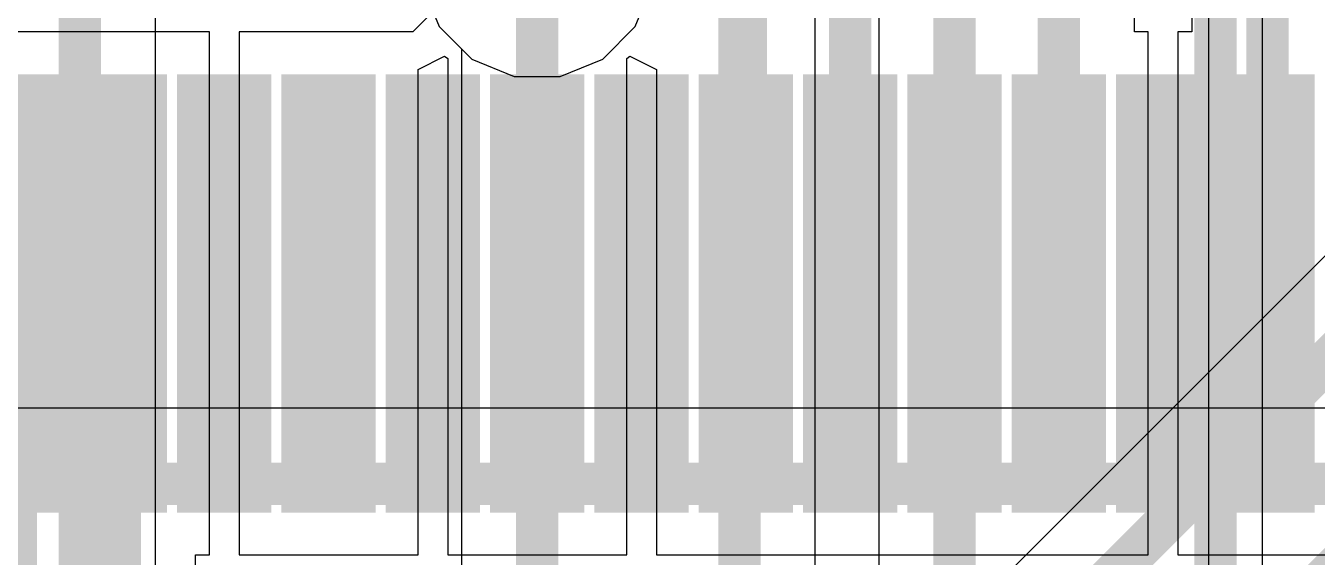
# Model space of a CAD drawing. Header units: inches. Extents: x 0 to 208, y 0 to 213.
# Drawn here: x 2.0308 to 2.2745, y 2.7918 to 2.8921 of the extents above; entities that cross this region are included whole.
import ezdxf

# ---------------------------------------------------------------- set-up
doc = ezdxf.new("R2010")
doc.units = ezdxf.units.IN
doc.header["$MEASUREMENT"] = 0
for name, color, linetype in [('Bottom Layer', 5, 'Continuous'), ('L2_GND1', 16, 'Continuous'), ('L3_SIG1', 76, 'Continuous'), ('L4_PWR', 90, 'Continuous'), ('L5_GND2', 156, 'Continuous'), ('L6_SIG2', 130, 'Continuous'), ('L7_GND3', 216, 'Continuous'), ('Top Layer', 1, 'Continuous'), ('Top Paste', 8, 'Continuous'), ('Top Solder', 216, 'Continuous')]:
    doc.layers.add(name, color=color, linetype=linetype)

# ---------------------------------------------------------------- blocks, each defined once
blk = doc.blocks.new('AS0B826_S78B_7H_8')
at = {"layer": 'Top Layer'}
for points in [[(-0.89271285, 0.7531876), (-0.87893335, 0.7531876), (-0.87893335, 0.6744476), (-0.89271285, 0.6744476)], [(-0.87303285, 0.7531876), (-0.85925335, 0.7531876), (-0.85925335, 0.6744476), (-0.87303285, 0.6744476)], [(-0.85335285, 0.7531876), (-0.83957335, 0.7531876), (-0.83957335, 0.6744476), (-0.85335285, 0.6744476)], [(-0.83366285, 0.7531876), (-0.81988335, 0.7531876), (-0.81988335, 0.6744476), (-0.83366285, 0.6744476)], [(-0.81398285, 0.7531876), (-0.80020335, 0.7531876), (-0.80020335, 0.6744476), (-0.81398285, 0.6744476)], [(-0.79429285, 0.7531876), (-0.78051335, 0.7531876), (-0.78051335, 0.6744476), (-0.79429285, 0.6744476)], [(-0.77460285, 0.7531876), (-0.76082335, 0.7531876), (-0.76082335, 0.6744476), (-0.77460285, 0.6744476)], [(-0.75492285, 0.7531876), (-0.74114335, 0.7531876), (-0.74114335, 0.6744476), (-0.75492285, 0.6744476)], [(-0.73523285, 0.7531876), (-0.72145335, 0.7531876), (-0.72145335, 0.6744476), (-0.73523285, 0.6744476)], [(-0.71555285, 0.7531876), (-0.70177335, 0.7531876), (-0.70177335, 0.6744476), (-0.71555285, 0.6744476)], [(-0.69586285, 0.7531876), (-0.68208335, 0.7531876), (-0.68208335, 0.6744476), (-0.69586285, 0.6744476)], [(-0.67618285, 0.7531876), (-0.66240335, 0.7531876), (-0.66240335, 0.6744476), (-0.67618285, 0.6744476)], [(-0.65650285, 0.7531876), (-0.64272335, 0.7531876), (-0.64272335, 0.6744476), (-0.65650285, 0.6744476)]]:
    blk.add_hatch(color=1, dxfattribs=at).paths.add_polyline_path(points)
at = {"layer": 'Top Paste'}
for points in [[(-0.89271285, 0.7531876), (-0.87893335, 0.7531876), (-0.87893335, 0.6744476), (-0.89271285, 0.6744476)], [(-0.87303285, 0.7531876), (-0.85925335, 0.7531876), (-0.85925335, 0.6744476), (-0.87303285, 0.6744476)], [(-0.85335285, 0.7531876), (-0.83957335, 0.7531876), (-0.83957335, 0.6744476), (-0.85335285, 0.6744476)], [(-0.83366285, 0.7531876), (-0.81988335, 0.7531876), (-0.81988335, 0.6744476), (-0.83366285, 0.6744476)], [(-0.81398285, 0.7531876), (-0.80020335, 0.7531876), (-0.80020335, 0.6744476), (-0.81398285, 0.6744476)], [(-0.79429285, 0.7531876), (-0.78051335, 0.7531876), (-0.78051335, 0.6744476), (-0.79429285, 0.6744476)], [(-0.77460285, 0.7531876), (-0.76082335, 0.7531876), (-0.76082335, 0.6744476), (-0.77460285, 0.6744476)], [(-0.75492285, 0.7531876), (-0.74114335, 0.7531876), (-0.74114335, 0.6744476), (-0.75492285, 0.6744476)], [(-0.73523285, 0.7531876), (-0.72145335, 0.7531876), (-0.72145335, 0.6744476), (-0.73523285, 0.6744476)], [(-0.71555285, 0.7531876), (-0.70177335, 0.7531876), (-0.70177335, 0.6744476), (-0.71555285, 0.6744476)], [(-0.69586285, 0.7531876), (-0.68208335, 0.7531876), (-0.68208335, 0.6744476), (-0.69586285, 0.6744476)], [(-0.67618285, 0.7531876), (-0.66240335, 0.7531876), (-0.66240335, 0.6744476), (-0.67618285, 0.6744476)], [(-0.65650285, 0.7531876), (-0.64272335, 0.7531876), (-0.64272335, 0.6744476), (-0.65650285, 0.6744476)]]:
    blk.add_hatch(color=8, dxfattribs=at).paths.add_polyline_path(points)
at = {"layer": 'Top Solder'}
for points in [[(-0.89471285, 0.7551876), (-0.87693335, 0.7551876), (-0.87693335, 0.6724476), (-0.89471285, 0.6724476)], [(-0.87503285, 0.7551876), (-0.85725335, 0.7551876), (-0.85725335, 0.6724476), (-0.87503285, 0.6724476)], [(-0.85535285, 0.7551876), (-0.83757335, 0.7551876), (-0.83757335, 0.6724476), (-0.85535285, 0.6724476)], [(-0.83566285, 0.7551876), (-0.81788335, 0.7551876), (-0.81788335, 0.6724476), (-0.83566285, 0.6724476)], [(-0.81598285, 0.7551876), (-0.79820335, 0.7551876), (-0.79820335, 0.6724476), (-0.81598285, 0.6724476)], [(-0.79629285, 0.7551876), (-0.77851335, 0.7551876), (-0.77851335, 0.6724476), (-0.79629285, 0.6724476)], [(-0.77660285, 0.7551876), (-0.75882335, 0.7551876), (-0.75882335, 0.6724476), (-0.77660285, 0.6724476)], [(-0.75692285, 0.7551876), (-0.73914335, 0.7551876), (-0.73914335, 0.6724476), (-0.75692285, 0.6724476)], [(-0.73723285, 0.7551876), (-0.71945335, 0.7551876), (-0.71945335, 0.6724476), (-0.73723285, 0.6724476)], [(-0.71755285, 0.7551876), (-0.69977335, 0.7551876), (-0.69977335, 0.6724476), (-0.71755285, 0.6724476)], [(-0.69786285, 0.7551876), (-0.68008335, 0.7551876), (-0.68008335, 0.6724476), (-0.69786285, 0.6724476)], [(-0.67818285, 0.7551876), (-0.66040335, 0.7551876), (-0.66040335, 0.6724476), (-0.67818285, 0.6724476)], [(-0.65850285, 0.7551876), (-0.64072335, 0.7551876), (-0.64072335, 0.6724476), (-0.65850285, 0.6724476)]]:
    blk.add_hatch(color=216, dxfattribs=at).paths.add_polyline_path(points)

msp = doc.modelspace()

# ---------------------------------------------------------------- linework, layer by layer
at = {"layer": 'Bottom Layer'}
for p, q in [((2.1918015, 2.9163361), (2.1918015, 2.7629162)), ((2.1797861, 2.7629162), (2.1797861, 2.9142057)), ((2.1055229, 2.8999737), (2.1088434, 2.8919573)), ((2.1088434, 2.8919573), (2.1130596, 2.8877411)), ((2.1130596, 2.8877411), (2.1130596, 2.7631121))]:
    msp.add_line(p, q, dxfattribs=at)
for points in [[(2.2553318, 2.7374722, 0.008, 0.008, 0), (2.2553318, 2.9265883, 0.008, 0.008, 0)], [(2.2060758, 2.7441362, 0.008, 0.008, 0), (2.2060758, 2.9163366, 0.008, 0.008, 0)], [(2.1655118, 2.7439162, 0.008, 0.008, 0), (2.1655118, 2.9142062, 0.008, 0.008, 0)], [(2.1273339, 2.7463023, 0.008, 0.008, 0), (2.1273339, 2.9043122, 0.008, 0.008, 0)]]:
    msp.add_lwpolyline(points, format="xyseb", dxfattribs=at)
at = {"layer": 'L2_GND1'}
for p, q in [((2.1055229, 2.8999737), (2.1088434, 2.8919573)), ((2.1458244, 2.8919573), (2.1491449, 2.8999737)), ((2.1088434, 2.8919573), (2.114979, 2.8858217)), ((2.1396888, 2.8858217), (2.1458244, 2.8919573)), ((2.114979, 2.8858217), (2.1229954, 2.8825012)), ((2.1316724, 2.8825012), (2.1396888, 2.8858217)), ((2.1229954, 2.8825012), (2.1316724, 2.8825012))]:
    msp.add_line(p, q, dxfattribs=at)
at = {"layer": 'L3_SIG1'}
for p, q in [((2.1055229, 2.8999737), (2.1088434, 2.8919573)), ((2.1458244, 2.8919573), (2.1491449, 2.8999737)), ((2.1088434, 2.8919573), (2.114979, 2.8858217)), ((2.1396888, 2.8858217), (2.1458244, 2.8919573)), ((2.114979, 2.8858217), (2.1229954, 2.8825012)), ((2.1316724, 2.8825012), (2.1396888, 2.8858217)), ((2.1229954, 2.8825012), (2.1316724, 2.8825012)), ((2.3386536, 2.8198955), (1.840547, 2.8198955))]:
    msp.add_line(p, q, dxfattribs=at)
msp.add_lwpolyline([(0.6567348, 2.8056212, 0.008, 0.008, 0), (2.3445663, 2.8056212, 0.008, 0.008, 0)], format="xyseb", dxfattribs=at)
at = {"layer": 'L4_PWR'}
for p, q in [((2.254, 2.9294067), (2.254, 2.514813)), ((2.2641959, 2.514813), (2.2641959, 2.9294067)), ((2.1055229, 2.8999737), (2.1088434, 2.8919573)), ((2.1458244, 2.8919573), (2.1491449, 2.8999737)), ((2.1088434, 2.8919573), (2.114979, 2.8858217)), ((2.1396888, 2.8858217), (2.1458244, 2.8919573)), ((2.114979, 2.8858217), (2.1229954, 2.8825012)), ((2.1316724, 2.8825012), (2.1396888, 2.8858217)), ((2.1229954, 2.8825012), (2.1316724, 2.8825012))]:
    msp.add_line(p, q, dxfattribs=at)
at = {"layer": 'L5_GND2'}
for p, q in [((2.1055229, 2.8999737), (2.1088434, 2.8919573)), ((2.1458244, 2.8919573), (2.1491449, 2.8999737)), ((2.1088434, 2.8919573), (2.114979, 2.8858217)), ((2.1396888, 2.8858217), (2.1458244, 2.8919573)), ((2.114979, 2.8858217), (2.1229954, 2.8825012)), ((2.1316724, 2.8825012), (2.1396888, 2.8858217)), ((2.1229954, 2.8825012), (2.1316724, 2.8825012))]:
    msp.add_line(p, q, dxfattribs=at)
at = {"layer": 'L6_SIG2'}
for p, q in [((2.0552743, 2.6853758), (2.0552743, 2.9102917)), ((2.1055229, 2.8999737), (2.1088434, 2.8919573)), ((2.1458244, 2.8919573), (2.1491449, 2.8999737)), ((2.1088434, 2.8919573), (2.114979, 2.8858217)), ((2.1396888, 2.8858217), (2.1458244, 2.8919573)), ((2.114979, 2.8858217), (2.1229954, 2.8825012)), ((2.1316724, 2.8825012), (2.1396888, 2.8858217)), ((2.1229954, 2.8825012), (2.1316724, 2.8825012)), ((2.3064832, 2.8791385), (2.1265718, 2.6992272))]:
    msp.add_line(p, q, dxfattribs=at)
for points in [[(2.041, 2.6794631, 0.008, 0.008, 0), (2.041, 2.9162044, 0.008, 0.008, 0)], [(2.1249478, 2.6774162, 0.008, 0.008, 0), (2.3185316, 2.871, 0.008, 0.008, 0)], [(2.1655118, 2.6774162, 0.008, 0.008, 0), (2.3190956, 2.831, 0.008, 0.008, 0)]]:
    msp.add_lwpolyline(points, format="xyseb", dxfattribs=at)
at = {"layer": 'L7_GND3'}
for p, q in [((2.1055229, 2.8999737), (2.1088434, 2.8919573)), ((2.1458244, 2.8919573), (2.1491449, 2.8999737)), ((2.1088434, 2.8919573), (2.114979, 2.8858217)), ((2.1396888, 2.8858217), (2.1458244, 2.8919573)), ((2.114979, 2.8858217), (2.1229954, 2.8825012)), ((2.1316724, 2.8825012), (2.1396888, 2.8858217)), ((2.1229954, 2.8825012), (2.1316724, 2.8825012))]:
    msp.add_line(p, q, dxfattribs=at)
at = {"layer": 'Top Layer'}
for p, q in [((2.2400401, 2.8909431), (2.2400401, 2.9298759)), ((2.2508515, 2.9178577), (2.2508515, 2.8909431)), ((2.1076764, 2.8947748), (2.1038514, 2.8909433)), ((2.0654855, 2.8909431), (1.9726561, 2.8909431)), ((2.0654855, 2.7922031), (2.0654855, 2.8909431)), ((2.1004896, 2.8909431), (2.0710761, 2.8909431)), ((2.0710761, 2.8909431), (2.0710761, 2.7922031)), ((2.1038514, 2.8909433), (2.1004896, 2.8909431)), ((2.2426555, 2.8909431), (2.2400401, 2.8909431)), ((2.2426555, 2.7922031), (2.2426555, 2.8909431)), ((2.2508515, 2.8909431), (2.2482361, 2.8909431)), ((2.2482361, 2.8909431), (2.2482361, 2.7922031)), ((2.1048555, 2.8838672), (2.1098527, 2.88636)), ((2.1098527, 2.88636), (2.1098556, 2.88636)), ((2.1098556, 2.88636), (2.1104461, 2.8859149)), ((2.1104461, 2.8859149), (2.1104461, 2.7922031)), ((2.1442255, 2.8859225), (2.1448161, 2.8863677)), ((2.1442255, 2.7922031), (2.1442255, 2.8859225)), ((2.1448161, 2.8863677), (2.1498161, 2.8838755)), ((2.1048555, 2.7922031), (2.1048555, 2.8838672)), ((2.1498161, 2.8838755), (2.1498161, 2.7922031)), ((2.0628701, 2.6535889), (2.0628701, 2.7922031)), ((2.0628701, 2.7922031), (2.0654855, 2.7922031)), ((2.0710761, 2.7922031), (2.1048555, 2.7922031)), ((2.1104461, 2.7922031), (2.1442255, 2.7922031)), ((2.1498161, 2.7922031), (2.2426555, 2.7922031)), ((2.2482361, 2.7922031), (2.3099115, 2.7922031))]:
    msp.add_line(p, q, dxfattribs=at)
for points in [[(2.1863958, 2.8415731, 0.008, 0.008, 0), (2.1863958, 2.984312, 0.008, 0.008, 0)], [(2.2060758, 2.8415731, 0.008, 0.008, 0), (2.2060758, 2.9540398, 0.008, 0.008, 0)], [(2.2257658, 2.8159862, 0.008, 0.008, 0), (2.2257658, 2.9357886, 0.008, 0.008, 0)], [(2.2651258, 2.8159862, 0.008, 0.008, 0), (2.2651258, 2.9178582, 0.008, 0.008, 0)], [(2.1667039, 2.8159881, 0.008, 0.008, 0), (2.1667039, 2.9130141, 0.008, 0.008, 0)], [(2.1273339, 2.8159881, 0.008, 0.008, 0), (2.1273339, 2.9043122, 0.008, 0.008, 0)], [(2.0289158, 2.6140842, 0.008, 0.008, 0), (2.0289158, 2.8415731, 0.008, 0.008, 0)], [(2.0485958, 2.6476762, 0.008, 0.008, 0), (2.0485958, 2.8415731, 0.008, 0.008, 0)], [(2.1863958, 2.8159862, 0.008, 0.008, 0), (2.1863958, 2.8415731, 0.008, 0.008, 0)], [(2.2060758, 2.8159862, 0.008, 0.008, 0), (2.2060758, 2.8415731, 0.008, 0.008, 0)], [(2.1273339, 2.8159881, 0.008, 0.008, 0), (2.1273358, 2.8159862, 0.008, 0.008, 0)], [(2.1667039, 2.8159881, 0.008, 0.008, 0), (2.1667058, 2.8159862, 0.008, 0.008, 0)]]:
    msp.add_lwpolyline(points, format="xyseb", dxfattribs=at)
for points in [[(2.0269158, 2.8415731, 0.004, 0.004, 1), (2.0309158, 2.8415731, 0.004, 0.004, 1)], [(2.0465958, 2.8415731, 0.004, 0.004, 1), (2.0505958, 2.8415731, 0.004, 0.004, 1)], [(2.1843958, 2.8415731, 0.004, 0.004, 1), (2.1883958, 2.8415731, 0.004, 0.004, 1)], [(2.1843958, 2.8415731, 0.004, 0.004, 1), (2.1883958, 2.8415731, 0.004, 0.004, 1)], [(2.2040758, 2.8415731, 0.004, 0.004, 1), (2.2080758, 2.8415731, 0.004, 0.004, 1)], [(2.2040758, 2.8415731, 0.004, 0.004, 1), (2.2080758, 2.8415731, 0.004, 0.004, 1)], [(2.1253339, 2.8159881, 0.004, 0.004, 1), (2.1293339, 2.8159881, 0.004, 0.004, 1)], [(2.1253339, 2.8159881, 0.004, 0.004, 1), (2.1293339, 2.8159881, 0.004, 0.004, 1)], [(2.1253358, 2.8159862, 0.004, 0.004, 1), (2.1293358, 2.8159862, 0.004, 0.004, 1)], [(2.1647039, 2.8159881, 0.004, 0.004, 1), (2.1687039, 2.8159881, 0.004, 0.004, 1)], [(2.1647039, 2.8159881, 0.004, 0.004, 1), (2.1687039, 2.8159881, 0.004, 0.004, 1)], [(2.1647058, 2.8159862, 0.004, 0.004, 1), (2.1687058, 2.8159862, 0.004, 0.004, 1)], [(2.1843958, 2.8159862, 0.004, 0.004, 1), (2.1883958, 2.8159862, 0.004, 0.004, 1)], [(2.2040758, 2.8159862, 0.004, 0.004, 1), (2.2080758, 2.8159862, 0.004, 0.004, 1)], [(2.2237658, 2.8159862, 0.004, 0.004, 1), (2.2277658, 2.8159862, 0.004, 0.004, 1)], [(2.2631258, 2.8159862, 0.004, 0.004, 1), (2.2671258, 2.8159862, 0.004, 0.004, 1)]]:
    msp.add_lwpolyline(points, format="xyseb", close=True, dxfattribs=at)

# ---------------------------------------------------------------- block references
msp.add_blockref('AS0B826_S78B_7H_8', (2.9147389, 2.1277555))

doc.saveas('drawing.dxf')
